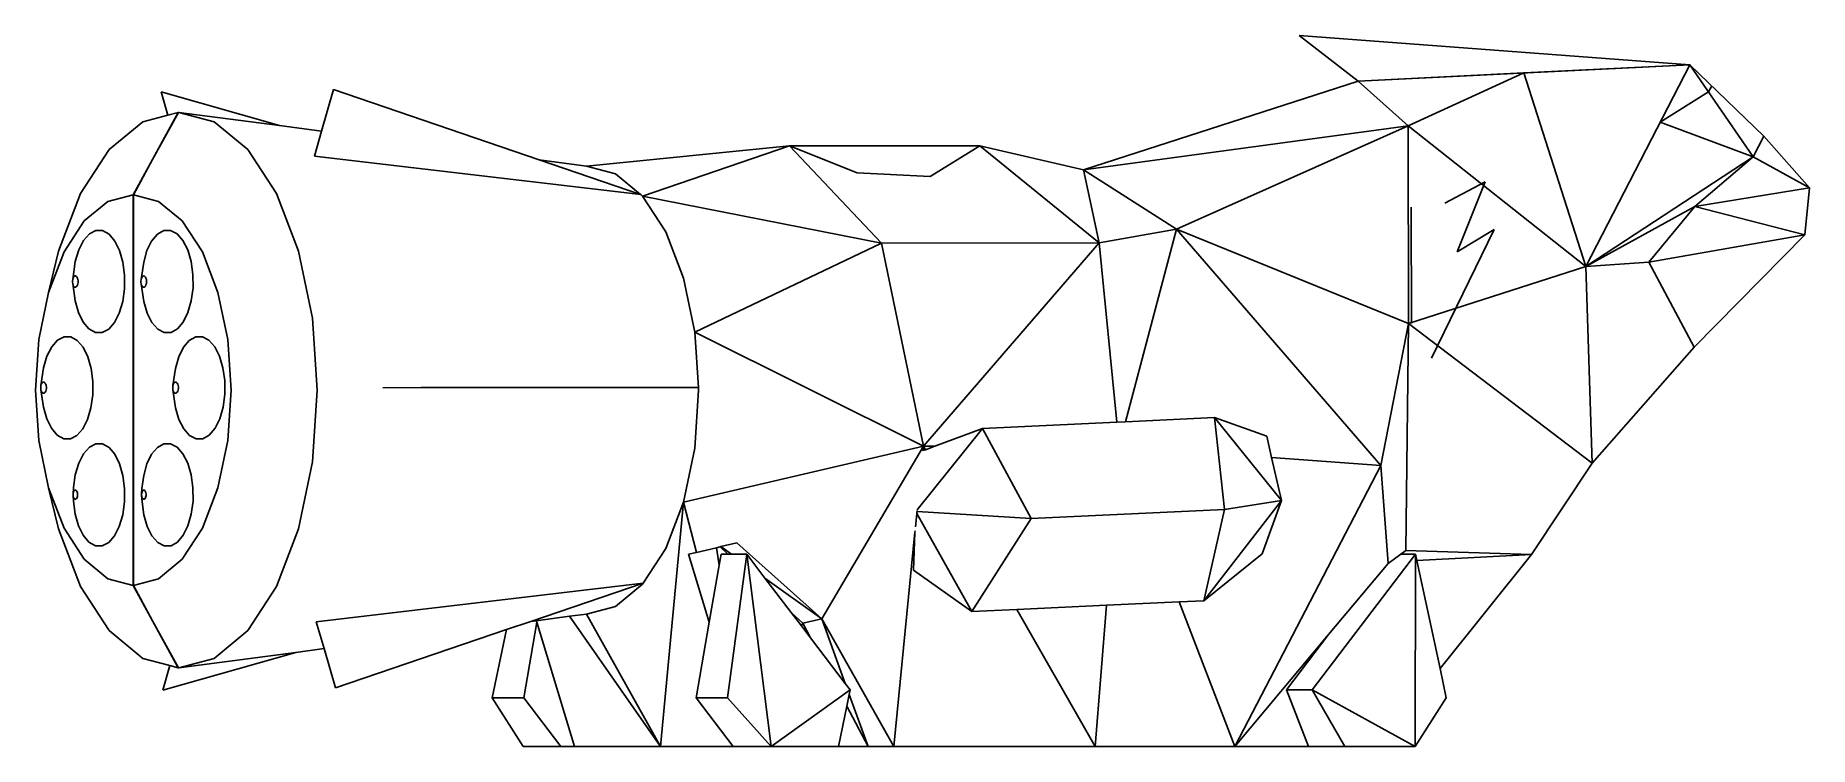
# Model space of a CAD drawing. Extents: x -1106 to 1033, y -429 to 429.
import ezdxf

# ---------------------------------------------------------------- set-up
doc = ezdxf.new("R2010")
doc.units = 0
doc.header["$MEASUREMENT"] = 0
doc.layers.get('0').update_dxf_attribs({"linetype": 'CONTINUOUS'})

msp = doc.modelspace()

# ---------------------------------------------------------------- linework, layer by layer
for p, q in [((488.6, 373.4), (417.4, 428.6)), ((417.4, 428.6), (888.4, 393.4)), ((488.6, 373.4), (888.4, 393.4)), ((488.6, 373.4), (888.4, 393.4)), ((688.5, 383.4), (888.4, 393.4)), ((762.9, 150.1), (888.4, 393.4)), ((888.4, 393.4), (977.8, 307.4)), ((888.4, 393.4), (965, 282.5)), ((157.5, 266.5), (488.6, 373.4)), ((488.6, 373.4), (688.5, 383.4)), ((548.9, 319.7), (488.6, 373.4)), ((688.5, 383.4), (548.9, 319.7)), ((762.9, 150.1), (688.5, 383.4)), ((911.1, 360.5), (915.1, 367.8)), ((-954.5, 360.6), (-946.3, 332.5)), ((-811.8, 319.9), (-954.5, 360.6)), ((-746.8, 363.4), (-761.1, 313.2)), ((-498.7, 278.6), (-746.8, 363.4)), ((852.6, 324.1), (911.1, 360.5)), ((-976.7, 324.5), (-1017, 291.1)), ((-946.3, 332.5), (-976.7, 324.5)), ((-933.8, 335.8), (-964.7, 279.2)), ((-933.4, 335.8), (-964.7, 279.2)), ((-933.8, 335.8), (-946.3, 332.5)), ((-933.7, 335.9), (-933.8, 335.8)), ((-933.7, 335.9), (-933.5, 335.9)), ((-933.5, 335.9), (-933.7, 335.9)), ((-933.3, 335.9), (-933.5, 335.9)), ((-933.5, 335.9), (-933.5, 335.9)), ((-933.3, 335.9), (-933.4, 335.8)), ((-933.4, 335.8), (-933.3, 335.8)), ((-933.3, 335.8), (-933.3, 335.9)), ((-811.8, 319.9), (-933.3, 335.9)), ((-933.3, 335.8), (-890.4, 324.5)), ((-890.4, 324.5), (-850, 291.1)), ((965, 282.5), (852.6, 324.1)), ((-761.1, 313.2), (-811.8, 319.9)), ((-761.1, 313.2), (-769.7, 283)), ((157.5, 266.5), (548.9, 319.7)), ((548.9, 319.7), (269.5, 195.1)), ((548.9, 319.7), (762.9, 150.1)), ((548.9, 319.7), (549.3, 81.4)), ((977.8, 307.4), (965, 282.5)), ((977.8, 307.4), (1032.8, 244.8)), ((-1017, 291.1), (-1051.7, 237.9)), ((-964.7, 279.2), (-988.2, 236.5)), ((-964.7, 279.2), (-987.9, 236.5)), ((-850, 291.1), (-815.4, 237.9)), ((-769.7, 283), (-376.3, 236.7)), ((-441.6, 271.1), (-498.7, 278.6)), ((-376.5, 236.9), (-498.7, 278.6)), ((-441.6, 271.1), (-197, 295.6)), ((-197, 295.6), (-374.1, 234.9)), ((-86, 178.4), (-197, 295.6)), ((-197, 295.6), (-115.3, 263.1)), ((-197, 295.6), (32.5, 295.6)), ((-27.5, 258.4), (32.5, 295.6)), ((176.2, 178.7), (32.5, 295.6)), ((32.5, 295.6), (157.5, 266.5)), ((965, 282.5), (762.9, 150.1)), ((965, 282.5), (894.5, 222.3)), ((1032.8, 244.8), (965, 282.5)), ((1032.8, 244.8), (965, 282.5)), ((-441.6, 271.1), (-406.7, 261.9)), ((-406.7, 261.9), (-376.5, 236.9)), ((-115.3, 263.1), (-27.5, 258.4)), ((157.5, 266.5), (176.2, 178.7)), ((269.5, 195.1), (157.5, 266.5)), ((-1051.7, 237.9), (-1078.3, 168.5)), ((-988.2, 236.5), (-1018.7, 228.5)), ((-988.2, 236.5), (-988.2, 163.4)), ((-987.9, 236.5), (-957.5, 228.5)), ((-987.9, 236.5), (-987.9, 162.3)), ((-815.4, 237.9), (-788.8, 168.5)), ((-375.8, 236.7), (-376.5, 236.9)), ((-376.3, 236.7), (-374.1, 234.9)), ((-376.3, 236.7), (-375.8, 236.7)), ((593.3, 226.3), (641.9, 252.2)), ((641.9, 252.2), (608, 167.9)), ((1032.8, 244.8), (894.5, 222.3)), ((1032.8, 244.8), (1027, 188.1)), ((-1018.7, 228.5), (-1047.1, 205)), ((-957.5, 228.5), (-929.1, 205)), ((-374.1, 234.9), (-346.2, 192)), ((-374.1, 234.9), (-86, 178.4)), ((552.6, 221.6), (552.8, 81.4)), ((894.5, 222.3), (762.9, 150.1)), ((839.1, 155.4), (894.5, 222.3)), ((1027, 188.1), (894.5, 222.3)), ((-1047.1, 205), (-1071.5, 167.6)), ((-1033.2, 193.4), (-1041, 189.4)), ((-1025.1, 193.3), (-1033.2, 193.4)), ((-1017.3, 189), (-1025.1, 193.3)), ((-958.9, 189), (-951.1, 193.3)), ((-951.1, 193.3), (-943, 193.4)), ((-943, 193.4), (-935.2, 189.4)), ((-929.1, 205), (-904.7, 167.6)), ((269.5, 195.1), (176.2, 178.7)), ((208.3, -37.2), (269.5, 195.1)), ((516.1, -89.9), (269.5, 195.1)), ((269.5, 195.1), (549.3, 81.4)), ((652.7, 194.8), (577.2, 39.5)), ((608, 167.9), (652.7, 194.8)), ((-1048, 181.4), (-1053.8, 170)), ((-1041, 189.4), (-1048, 181.4)), ((-1010.3, 180.8), (-1017.3, 189)), ((-1004.6, 169.3), (-1010.3, 180.8)), ((-971.5, 169.3), (-965.9, 180.8)), ((-965.9, 180.8), (-958.9, 189)), ((-935.2, 189.4), (-928.1, 181.4)), ((-928.1, 181.4), (-922.4, 170)), ((-346.2, 192), (-324.7, 136.1)), ((-311.2, 71), (-86, 178.4)), ((176.2, 178.7), (-86, 178.4)), ((-35.5, -66.5), (-86, 178.4)), ((176.2, 178.7), (-35.5, -66.5)), ((197.6, -37.7), (176.2, 178.7)), ((839.1, 155.4), (1027, 188.1)), ((893.7, 52.7), (1027, 188.1)), ((-1078.3, 168.5), (-1090.2, 118.8)), ((-1071.5, 167.6), (-1090.2, 118.8)), ((-1057.9, 156.1), (-1061.1, 134.6)), ((-1053.8, 170), (-1057.9, 156.1)), ((-1000.6, 155.2), (-1004.6, 169.3)), ((-998.6, 139.5), (-1000.6, 155.2)), ((-987.9, 162.3), (-988.2, 163.4)), ((-988.2, 163.4), (-988.2, 100.5)), ((-987.9, 162.3), (-987.9, 101.5)), ((-975.5, 155.2), (-978.5, 134.5)), ((-975.5, 155.2), (-971.5, 169.3)), ((-922.4, 170), (-918.3, 156.1)), ((-918.3, 156.1), (-916.1, 140.5)), ((-904.7, 167.6), (-886, 118.8)), ((-788.8, 168.5), (-772, 87.8)), ((549.3, 81.4), (762.9, 150.1)), ((762.9, 150.1), (839.1, 155.4)), ((762.9, 150.1), (770.7, -87)), ((839.1, 155.4), (893.7, 52.7)), ((-1061.1, 134.6), (-1061.3, 132.9)), ((-1061.3, 132.9), (-1061.3, 131.1)), ((-1061.3, 131.1), (-1061.1, 129.4)), ((-1060.6, 136.1), (-1061.1, 134.6)), ((-1061.1, 129.4), (-1060.7, 127.8)), ((-1058.1, 108.6), (-1061.1, 129.4)), ((-1060, 137.4), (-1060.6, 136.1)), ((-1059.2, 138.2), (-1060, 137.4)), ((-1058.4, 138.7), (-1059.2, 138.2)), ((-1057.5, 138.7), (-1058.4, 138.7)), ((-1056.6, 138.2), (-1057.5, 138.7)), ((-1055.9, 137.3), (-1056.6, 138.2)), ((-1055.2, 136), (-1055.9, 137.3)), ((-1055.3, 127.7), (-1054.8, 129.3)), ((-1054.8, 134.5), (-1055.2, 136)), ((-1054.6, 132.8), (-1054.8, 134.5)), ((-1054.8, 129.3), (-1054.6, 131)), ((-1054.6, 131), (-1054.6, 132.8)), ((-998.7, 123.3), (-998.6, 139.5)), ((-978.8, 132.8), (-978.5, 134.5)), ((-978.8, 131), (-978.8, 132.8)), ((-978.5, 129.3), (-978.8, 131)), ((-978.5, 134.5), (-978.1, 136)), ((-978.1, 127.7), (-978.5, 129.3)), ((-975.3, 107.7), (-978.5, 129.3)), ((-978.1, 136), (-977.5, 137.3)), ((-977.5, 137.3), (-976.7, 138.2)), ((-976.7, 138.2), (-975.8, 138.7)), ((-975.8, 138.7), (-975, 138.7)), ((-975, 138.7), (-974.1, 138.2)), ((-974.1, 138.2), (-973.3, 137.4)), ((-973.3, 137.4), (-972.7, 136.1)), ((-972.7, 136.1), (-972.2, 134.6)), ((-972.2, 129.4), (-972.7, 127.8)), ((-972.2, 134.6), (-972, 132.9)), ((-972, 131.1), (-972.2, 129.4)), ((-972, 132.9), (-972, 131.1)), ((-916.1, 140.5), (-916, 124.3)), ((-324.7, 136.1), (-311.2, 71)), ((-1090.2, 118.8), (-1101.9, 62)), ((-1060.7, 127.8), (-1060, 126.5)), ((-1060, 126.5), (-1059.3, 125.6)), ((-1059.3, 125.6), (-1058.4, 125.2)), ((-1058.4, 125.2), (-1057.5, 125.2)), ((-1058.1, 108.6), (-1054.1, 94.6)), ((-1057.5, 125.2), (-1056.7, 125.6)), ((-1056.7, 125.6), (-1055.9, 126.5)), ((-1055.9, 126.5), (-1055.3, 127.7)), ((-1004.9, 93.8), (-1000.8, 107.7)), ((-1000.8, 107.7), (-998.7, 123.3)), ((-977.4, 126.5), (-978.1, 127.7)), ((-976.7, 125.6), (-977.4, 126.5)), ((-975.8, 125.2), (-976.7, 125.6)), ((-974.9, 125.2), (-975.8, 125.2)), ((-971.2, 93.8), (-975.3, 107.7)), ((-974, 125.6), (-974.9, 125.2)), ((-973.3, 126.5), (-974, 125.6)), ((-972.7, 127.8), (-973.3, 126.5)), ((-918.1, 108.6), (-922.1, 94.6)), ((-916, 124.3), (-918.1, 108.6)), ((-886, 118.8), (-874.2, 62)), ((-1054.1, 94.6), (-1048.4, 83)), ((-1010.7, 82.4), (-1004.9, 93.8)), ((-988.2, 100.5), (-987.9, 101.5)), ((-988.2, 100.5), (-988.2, -234.3)), ((-987.9, 101.5), (-987.9, -234.3)), ((-965.5, 82.4), (-971.2, 93.8)), ((-922.1, 94.6), (-927.7, 83)), ((-772, 87.8), (-766.3, 1.1)), ((-1071.4, 65.5), (-1079.3, 61.4)), ((-1063.3, 65.3), (-1071.4, 65.5)), ((-1055.5, 61), (-1063.3, 65.3)), ((-1048.4, 83), (-1041.5, 74.8)), ((-1041.5, 74.8), (-1033.7, 70.5)), ((-1033.7, 70.5), (-1025.6, 70.4)), ((-1025.6, 70.4), (-1017.7, 74.5)), ((-1017.7, 74.5), (-1010.7, 82.4)), ((-958.4, 74.5), (-965.5, 82.4)), ((-950.6, 70.4), (-958.4, 74.5)), ((-942.5, 70.5), (-950.6, 70.4)), ((-934.7, 74.8), (-942.5, 70.5)), ((-927.7, 83), (-934.7, 74.8)), ((-920.6, 61), (-912.8, 65.3)), ((-912.8, 65.3), (-904.7, 65.5)), ((-904.7, 65.5), (-896.9, 61.4)), ((-35.5, -66.5), (-311.2, 71)), ((-311.2, 71), (-306.8, 4.1)), ((549.3, 81.4), (516.1, -89.9)), ((545.9, -192.4), (549.3, 81.4)), ((549.3, 81.4), (770.7, -87)), ((-1101.9, 62), (-1105.9, 1.1)), ((-1086.3, 53.4), (-1092.1, 42.1)), ((-1079.3, 61.4), (-1086.3, 53.4)), ((-1048.6, 52.8), (-1055.5, 61)), ((-1042.9, 41.3), (-1048.6, 52.8)), ((-933.3, 41.3), (-927.6, 52.8)), ((-927.6, 52.8), (-920.6, 61)), ((-896.9, 61.4), (-889.9, 53.4)), ((-889.9, 53.4), (-884.1, 42.1)), ((-874.2, 62), (-870.2, 1.1)), ((770.7, -87), (893.7, 52.7)), ((-1096.2, 28.1), (-1099.3, 6.6)), ((-1092.1, 42.1), (-1096.2, 28.1)), ((-1038.9, 27.2), (-1042.9, 41.3)), ((-1036.9, 11.6), (-1038.9, 27.2)), ((-937.3, 27.2), (-940.3, 6.5)), ((-937.3, 27.2), (-933.3, 41.3)), ((-884.1, 42.1), (-880, 28.1)), ((-880, 28.1), (-877.8, 12.5)), ((-1105.9, 1.1), (-1101.9, -59.8)), ((-1099.3, 6.6), (-1099.6, 4.9)), ((-1099.6, 4.9), (-1099.6, 3.1)), ((-1099.6, 3.1), (-1099.4, 1.4)), ((-1099.4, 1.4), (-1098.9, -0.2)), ((-1096.4, -19.3), (-1099.4, 1.4)), ((-1098.9, 8.1), (-1099.3, 6.6)), ((-1098.3, 9.4), (-1098.9, 8.1)), ((-1097.5, 10.3), (-1098.3, 9.4)), ((-1096.6, 10.7), (-1097.5, 10.3)), ((-1095.7, 10.7), (-1096.6, 10.7)), ((-1094.9, 10.2), (-1095.7, 10.7)), ((-1094.1, 9.3), (-1094.9, 10.2)), ((-1093.5, 8), (-1094.1, 9.3)), ((-1093, 6.5), (-1093.5, 8)), ((-1093.5, -0.3), (-1093.1, 1.3)), ((-1093.1, 1.3), (-1092.8, 3)), ((-1092.8, 4.8), (-1093, 6.5)), ((-1092.8, 3), (-1092.8, 4.8)), ((-1036.9, -4.6), (-1036.9, 11.6)), ((-940.5, 4.8), (-940.3, 6.5)), ((-940.5, 3), (-940.5, 4.8)), ((-940.3, 1.3), (-940.5, 3)), ((-940.3, 6.5), (-939.8, 8)), ((-939.8, -0.3), (-940.3, 1.3)), ((-937.1, -20.2), (-940.3, 1.3)), ((-939.8, 8), (-939.2, 9.3)), ((-939.2, 9.3), (-938.5, 10.2)), ((-938.5, 10.2), (-937.6, 10.7)), ((-937.6, 10.7), (-936.7, 10.7)), ((-936.7, 10.7), (-935.8, 10.3)), ((-935.8, 10.3), (-935.1, 9.4)), ((-935.1, 9.4), (-934.4, 8.1)), ((-934.4, 8.1), (-934, 6.6)), ((-934, 1.4), (-934.4, -0.2)), ((-934, 6.6), (-933.7, 4.9)), ((-933.7, 3.1), (-934, 1.4)), ((-933.7, 4.9), (-933.7, 3.1)), ((-877.8, 12.5), (-877.8, -3.7)), ((-870.2, 1.1), (-874.2, -59.8)), ((-766.3, 1.1), (-772, -85.5)), ((-641, 4.1), (-687.3, 3.8)), ((-687.3, 3.8), (-306.8, 4.1)), ((-306.8, 4.1), (-641, 4.1)), ((-306.6, 1.1), (-311.2, -68.8)), ((-306.8, 4.1), (-306.6, 1.1)), ((-306.8, 4.1), (-306.6, 4.1)), ((-1098.9, -0.2), (-1098.3, -1.4)), ((-1098.3, -1.4), (-1097.5, -2.3)), ((-1097.5, -2.3), (-1096.7, -2.8)), ((-1096.7, -2.8), (-1095.8, -2.8)), ((-1096.4, -19.3), (-1092.4, -33.4)), ((-1095.8, -2.8), (-1094.9, -2.4)), ((-1094.9, -2.4), (-1094.1, -1.5)), ((-1094.1, -1.5), (-1093.5, -0.3)), ((-1043.2, -34.2), (-1039.1, -20.2)), ((-1039.1, -20.2), (-1036.9, -4.6)), ((-939.2, -1.5), (-939.8, -0.3)), ((-938.4, -2.4), (-939.2, -1.5)), ((-937.5, -2.8), (-938.4, -2.4)), ((-936.7, -2.8), (-937.5, -2.8)), ((-933, -34.2), (-937.1, -20.2)), ((-935.8, -2.3), (-936.7, -2.8)), ((-935, -1.4), (-935.8, -2.3)), ((-934.4, -0.2), (-935, -1.4)), ((-879.8, -19.3), (-883.8, -33.4)), ((-877.8, -3.7), (-879.8, -19.3)), ((-1092.4, -33.4), (-1086.7, -45)), ((-1048.9, -45.5), (-1043.2, -34.2)), ((-927.2, -45.5), (-933, -34.2)), ((-883.8, -33.4), (-889.5, -45)), ((35.8, -45.2), (197.6, -37.7)), ((197.6, -37.7), (208.3, -37.2)), ((208.3, -37.2), (315.6, -32.1)), ((315.6, -32.1), (327.4, -143)), ((396, -132.2), (315.6, -32.1)), ((378.6, -54.4), (315.6, -32.1)), ((-1101.9, -59.8), (-1090.2, -116.6)), ((-1086.7, -45), (-1079.7, -53.2)), ((-1079.7, -53.2), (-1071.9, -57.5)), ((-1071.9, -57.5), (-1063.8, -57.6)), ((-1063.8, -57.6), (-1056, -53.5)), ((-1056, -53.5), (-1048.9, -45.5)), ((-1033.2, -63.6), (-1041, -67.6)), ((-1025.1, -63.7), (-1033.2, -63.6)), ((-1017.3, -68), (-1025.1, -63.7)), ((-958.9, -68), (-951.1, -63.7)), ((-951.1, -63.7), (-943, -63.6)), ((-943, -63.6), (-935.2, -67.6)), ((-920.2, -53.5), (-927.2, -45.5)), ((-912.4, -57.6), (-920.2, -53.5)), ((-904.3, -57.5), (-912.4, -57.6)), ((-896.5, -53.2), (-904.3, -57.5)), ((-889.5, -45), (-896.5, -53.2)), ((-874.2, -59.8), (-886, -116.6)), ((-43.2, -143.2), (35.8, -45.2)), ((-21.6, -66.5), (35.8, -45.2)), ((94.3, -153.9), (35.8, -45.2)), ((384.3, -80.1), (378.6, -54.4)), ((-1048, -75.6), (-1053.8, -87)), ((-1041, -67.6), (-1048, -75.6)), ((-1010.3, -76.2), (-1017.3, -68)), ((-1004.6, -87.7), (-1010.3, -76.2)), ((-971.5, -87.7), (-965.9, -76.2)), ((-965.9, -76.2), (-958.9, -68)), ((-935.2, -67.6), (-928.1, -75.6)), ((-928.1, -75.6), (-922.4, -87)), ((-772, -85.5), (-788.8, -166.3)), ((-324.7, -133.9), (-35.5, -66.5)), ((-311.2, -68.8), (-324.7, -133.9)), ((-35.5, -66.5), (-157.8, -274.8)), ((-36.2, -71.9), (-36, -71.9)), ((-35.5, -66.5), (-36, -71.9)), ((-36, -71.9), (-33.1, -70.8)), ((-21.6, -66.5), (-35.5, -66.5)), ((-33.1, -70.8), (-35.5, -66.5)), ((-33.1, -70.8), (-21.6, -66.5)), ((384.3, -80.1), (516.1, -89.9)), ((396, -132.2), (384.3, -80.1)), ((-1057.9, -100.9), (-1060.1, -116.5)), ((-1053.8, -87), (-1057.9, -100.9)), ((-1000.6, -101.8), (-1004.6, -87.7)), ((-998.6, -117.5), (-1000.6, -101.8)), ((-977.6, -117.5), (-975.5, -101.8)), ((-975.5, -101.8), (-971.5, -87.7)), ((-922.4, -87), (-918.3, -100.9)), ((-918.3, -100.9), (-916.1, -116.5)), ((516.1, -89.9), (340.1, -428.6)), ((516.1, -89.9), (524.8, -207.8)), ((770.7, -87), (697.4, -197)), ((-1090.2, -116.6), (-1071.5, -165.3)), ((-1078.3, -166.3), (-1090.2, -116.6)), ((-1060.1, -116.5), (-1060.7, -124.3)), ((-1060.5, -122.9), (-1060.7, -124.3)), ((-1060.7, -124.3), (-1060.7, -125.8)), ((-1060.7, -125.8), (-1060.5, -127.2)), ((-1060.1, -132.7), (-1060.7, -125.8)), ((-1060.1, -121.7), (-1060.5, -122.9)), ((-1060.5, -127.2), (-1060.2, -128.4)), ((-1059.6, -120.7), (-1060.1, -121.7)), ((-1059, -120), (-1059.6, -120.7)), ((-1058.3, -119.6), (-1059, -120)), ((-1057.6, -119.6), (-1058.3, -119.6)), ((-1056.9, -120), (-1057.6, -119.6)), ((-1056.2, -120.7), (-1056.9, -120)), ((-1055.7, -121.8), (-1056.2, -120.7)), ((-1055.8, -128.5), (-1055.4, -127.2)), ((-1055.4, -123), (-1055.7, -121.8)), ((-1055.2, -124.4), (-1055.4, -123)), ((-1055.4, -127.2), (-1055.2, -125.8)), ((-1055.2, -125.8), (-1055.2, -124.4)), ((-998.7, -133.7), (-998.6, -117.5)), ((-977.6, -117.5), (-978.1, -124.4)), ((-978.1, -124.4), (-977.9, -123)), ((-978.1, -125.8), (-978.1, -124.4)), ((-977.9, -127.2), (-978.1, -125.8)), ((-977.5, -133.7), (-978.1, -125.8)), ((-977.9, -123), (-977.6, -121.8)), ((-977.6, -128.5), (-977.9, -127.2)), ((-977.6, -121.8), (-977.1, -120.7)), ((-977.1, -120.7), (-976.5, -120)), ((-976.5, -120), (-975.8, -119.6)), ((-975.8, -119.6), (-975, -119.6)), ((-975, -119.6), (-974.3, -120)), ((-974.3, -120), (-973.7, -120.7)), ((-973.7, -120.7), (-973.2, -121.7)), ((-973.2, -121.7), (-972.8, -122.9)), ((-972.8, -127.2), (-973.2, -128.4)), ((-972.8, -122.9), (-972.6, -124.3)), ((-972.6, -125.8), (-972.8, -127.2)), ((-972.6, -124.3), (-972.6, -125.8)), ((-916.1, -116.5), (-916, -132.7)), ((-886, -116.6), (-904.7, -165.3)), ((-1060.2, -128.4), (-1059.6, -129.4)), ((-1060.1, -132.7), (-1058.1, -148.4)), ((-1059.6, -129.4), (-1059, -130.2)), ((-1059, -130.2), (-1058.3, -130.5)), ((-1058.3, -130.5), (-1057.6, -130.6)), ((-1058.1, -148.4), (-1054.1, -162.4)), ((-1057.6, -130.6), (-1056.9, -130.2)), ((-1056.9, -130.2), (-1056.3, -129.5)), ((-1056.3, -129.5), (-1055.8, -128.5)), ((-1004.9, -163.2), (-1000.8, -149.3)), ((-1000.8, -149.3), (-998.7, -133.7)), ((-977, -129.5), (-977.6, -128.5)), ((-975.3, -149.3), (-977.5, -133.7)), ((-976.4, -130.2), (-977, -129.5)), ((-975.7, -130.6), (-976.4, -130.2)), ((-975, -130.5), (-975.7, -130.6)), ((-971.2, -163.2), (-975.3, -149.3)), ((-974.3, -130.2), (-975, -130.5)), ((-973.7, -129.4), (-974.3, -130.2)), ((-973.2, -128.4), (-973.7, -129.4)), ((-918.1, -148.4), (-922.1, -162.4)), ((-916, -132.7), (-918.1, -148.4)), ((-324.7, -133.9), (-352.3, -428.6)), ((-324.7, -133.9), (-346.2, -189.8)), ((-309, -194.5), (-324.7, -133.9)), ((-43.1, -143.9), (-45.1, -163.6)), ((-43.3, -147.5), (22.9, -265.8)), ((-43.2, -145.2), (94.3, -153.9)), ((327.4, -143), (94.3, -153.9)), ((396, -132.2), (302.6, -252.8)), ((327.4, -143), (302.6, -252.8)), ((396, -132.2), (327.4, -143)), ((373, -196.5), (396, -132.2)), ((-1078.3, -166.3), (-1051.7, -235.6)), ((-1071.5, -165.3), (-1047.1, -202.7)), ((-1054.1, -162.4), (-1048.4, -174)), ((-1010.7, -174.6), (-1004.9, -163.2)), ((-965.5, -174.6), (-971.2, -163.2)), ((-904.7, -165.3), (-929.1, -202.7)), ((-922.1, -162.4), (-927.7, -174)), ((-788.8, -166.3), (-815.4, -235.6)), ((-45.7, -170.1), (-71.2, -428.6)), ((-47.5, -216.1), (-45.7, -170.1)), ((-45.7, -170.1), (-45.6, -168.6)), ((22.9, -265.8), (94.3, -153.9)), ((-1048.4, -174), (-1041.5, -182.2)), ((-1041.5, -182.2), (-1033.7, -186.5)), ((-1033.7, -186.5), (-1025.6, -186.6)), ((-1025.6, -186.6), (-1017.7, -182.5)), ((-1017.7, -182.5), (-1010.7, -174.6)), ((-958.4, -182.5), (-965.5, -174.6)), ((-950.6, -186.6), (-958.4, -182.5)), ((-942.5, -186.5), (-950.6, -186.6)), ((-934.7, -182.2), (-942.5, -186.5)), ((-927.7, -174), (-934.7, -182.2)), ((-346.2, -189.8), (-373.3, -231.5)), ((-285, -188.9), (-309, -194.5)), ((-280.7, -187.9), (-285, -188.9)), ((-285, -188.9), (-281.8, -209.8)), ((-279.6, -187.6), (-280.7, -187.9)), ((-271.1, -196.7), (-280.7, -187.9)), ((-260.4, -183.1), (-279.6, -187.6)), ((-266.9, -196.7), (-279.6, -187.6)), ((-260.4, -183.1), (-157.8, -274.8)), ((545.9, -192.4), (540.1, -196.7)), ((697.4, -197), (545.9, -192.4)), ((-1047.1, -202.7), (-1018.7, -226.3)), ((-929.1, -202.7), (-957.5, -226.3)), ((-309, -194.5), (-318.6, -196.8)), ((-293.8, -278.8), (-318.6, -196.8)), ((-281.8, -209.8), (-293.8, -278.8)), ((-279.5, -196.7), (-281.8, -209.8)), ((-271.1, -196.7), (-279.5, -196.7)), ((-248.5, -196.7), (-271.5, -369.8)), ((-266.9, -196.7), (-271.1, -196.7)), ((-248.5, -196.7), (-266.9, -196.7)), ((-248.5, -196.7), (-219.2, -428.6)), ((-226.5, -225.6), (-248.5, -196.7)), ((373, -196.5), (302.6, -252.8)), ((433.1, -360.3), (557.9, -196.7)), ((524.8, -207.8), (453, -293.6)), ((540.1, -196.7), (524.8, -207.8)), ((557.9, -196.7), (540.1, -196.7)), ((557.9, -196.7), (557.5, -428.6)), ((557.9, -196.7), (559.5, -204.3)), ((559.5, -204.3), (697.4, -197)), ((559.5, -204.3), (587.3, -334.5)), ((587.3, -334.5), (697.4, -197)), ((-1018.7, -226.3), (-988.2, -234.3)), ((-964.7, -277), (-988.2, -234.3)), ((-957.5, -226.3), (-987.9, -234.3)), ((-964.7, -277), (-987.9, -234.3)), ((-767.4, -278.1), (-373.3, -231.5)), ((-373.3, -231.5), (-508.8, -277.7)), ((-374.1, -232.7), (-406.7, -259.7)), ((-373.3, -231.5), (-374.1, -232.7)), ((-373.3, -231.5), (-373.2, -231.5)), ((-373.2, -231.5), (-373.3, -231.5)), ((-157.8, -274.8), (-226.5, -225.6)), ((-194.9, -267), (-226.5, -225.6)), ((-47.5, -216.1), (22.9, -265.8)), ((-1051.7, -235.6), (-1017, -288.8)), ((-815.4, -235.6), (-850, -288.8)), ((272.9, -254.1), (185.1, -258.2)), ((302.6, -252.8), (272.9, -254.1)), ((272.9, -254.1), (340.1, -428.6)), ((-933.8, -333.6), (-964.7, -277)), ((-933.4, -333.6), (-964.7, -277)), ((-508.8, -277.7), (-537.9, -287.7)), ((-502.3, -276.9), (-508.8, -277.7)), ((-462.2, -271.6), (-502.3, -276.9)), ((-501.7, -278.8), (-502.3, -276.9)), ((-441.6, -268.9), (-462.2, -271.6)), ((-462.2, -271.6), (-352.3, -428.6)), ((-406.7, -259.7), (-441.6, -268.9)), ((-352.3, -428.6), (-441.6, -268.9)), ((-181, -279.9), (-194.9, -267)), ((-182.5, -283.2), (-194.9, -267)), ((-181, -279.9), (-157.8, -274.8)), ((-157.8, -274.8), (-71.2, -428.6)), ((-157.8, -274.8), (-129.7, -352.6)), ((77, -263.3), (22.9, -265.8)), ((185.1, -258.2), (77, -263.3)), ((171.5, -428.6), (77, -263.3)), ((185.1, -258.2), (171.5, -428.6)), ((-1017, -288.8), (-976.7, -322.3)), ((-850, -288.8), (-890.4, -322.3)), ((-758, -310.6), (-767.4, -278.1)), ((-537.9, -287.7), (-744.1, -358)), ((-537.9, -287.7), (-555.4, -369.8)), ((-501.7, -278.8), (-517.4, -369.8)), ((-456.3, -428.6), (-501.7, -278.8)), ((-293.8, -278.8), (-309.5, -369.8)), ((-181, -279.9), (-182.5, -283.2)), ((-171.6, -297.6), (-182.5, -283.2)), ((-181, -279.9), (-171.6, -297.6)), ((-129.7, -352.6), (-171.6, -297.6)), ((453, -293.6), (340.1, -428.6)), ((402.1, -360.3), (453, -293.6)), ((-792, -315.1), (-952.4, -360.8)), ((-792, -315.1), (-933.3, -333.7)), ((-758, -310.6), (-792, -315.1)), ((-744.1, -358), (-758, -310.6)), ((-976.7, -322.3), (-943.8, -330.9)), ((-952.4, -360.8), (-943.8, -330.9)), ((-943.8, -330.9), (-933.8, -333.6)), ((-933.7, -333.7), (-933.8, -333.6)), ((-933.5, -333.6), (-933.7, -333.7)), ((-933.5, -333.6), (-933.7, -333.7)), ((-933.5, -333.6), (-933.5, -333.6)), ((-933.5, -333.6), (-933.3, -333.7)), ((-933.3, -333.6), (-933.4, -333.6)), ((-933.3, -333.7), (-933.4, -333.6)), ((-890.4, -322.3), (-933.3, -333.6)), ((-933.3, -333.7), (-933.3, -333.6)), ((587.3, -334.5), (594.9, -369.8)), ((-123.8, -360.3), (-219.2, -428.6)), ((-123.8, -360.3), (-129.7, -352.6)), ((-123.8, -360.3), (-124.9, -365.8)), ((402.1, -360.3), (428.9, -428.6)), ((433.1, -360.3), (402.1, -360.3)), ((433.1, -360.3), (472.4, -428.6)), ((433.1, -360.3), (557.5, -428.6)), ((-518.1, -428.6), (-555.4, -369.8)), ((-555.4, -369.8), (-517.4, -369.8)), ((-472.6, -428.6), (-517.4, -369.8)), ((-264.7, -428.6), (-309.5, -369.8)), ((-271.5, -369.8), (-309.5, -369.8)), ((-219.2, -428.6), (-271.5, -369.8)), ((-127.9, -380.1), (-138, -428.6)), ((-124.9, -365.8), (-127.9, -380.1)), ((-127.9, -380.1), (-102.2, -428.6)), ((-124.9, -365.8), (-102.2, -428.6)), ((557.5, -428.6), (594.9, -369.8)), ((-518.1, -428.6), (-472.6, -428.6)), ((-456.3, -428.6), (-472.6, -428.6)), ((-352.3, -428.6), (-456.3, -428.6)), ((-264.7, -428.6), (-352.3, -428.6)), ((-219.2, -428.6), (-264.7, -428.6)), ((-138, -428.6), (-219.2, -428.6)), ((-102.2, -428.6), (-138, -428.6)), ((-71.2, -428.6), (-102.2, -428.6)), ((-71.2, -428.6), (171.5, -428.6)), ((340.1, -428.6), (171.5, -428.6)), ((428.9, -428.6), (340.1, -428.6)), ((472.4, -428.6), (428.9, -428.6)), ((557.5, -428.6), (472.4, -428.6))]:
    msp.add_line(p, q)

doc.saveas('drawing.dxf')
